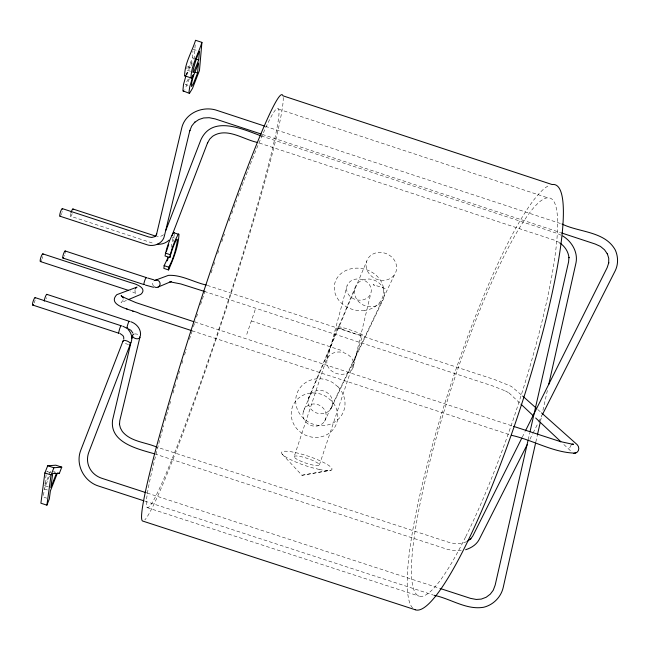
<?xml version="1.0" encoding="UTF-8"?>
<svg xmlns="http://www.w3.org/2000/svg" width="650" height="650" viewBox="0 0 650 650"><rect width="100%" height="100%" fill="white"/><g stroke="black" fill="none" stroke-linecap="round" stroke-linejoin="round"><path stroke-width="0.49" stroke-dasharray="3.25 2.44" d="M174.314 233.992L173.257 241.345M191.791 65.991L192.173 60.889L187.086 74.409M190.45 71.264L186.834 70.07L188.443 67.836L192.416 57.858L192.928 51.147M194.049 59.451L195.236 44.314M49.408 476.109L44.33 488.987L43.314 497.047L46.743 498.16M48.214 486.793L44.744 485.664L46.215 474.24M186.745 68.632L187.086 66.389M308.555 398.133L308.067 401.123A12.488 11.562 24.7 0 0 325.382 413.043A12.488 11.562 24.7 0 0 328.518 393.689A12.488 11.562 24.7 0 0 308.555 398.133L354.916 288.056M303.363 411.377L302.9 414.213A11.789 10.969 24.9 0 0 319.231 425.49A11.789 10.969 24.9 0 0 322.229 407.127A11.789 10.969 24.9 0 0 303.363 411.377L366.616 261.479M135.078 289.404L134.956 291.379L136.541 293.678L129.968 290.891M535.827 442L537.379 435.069M540.491 421.208L541.824 415.269M542.929 410.321L547.373 390.52M528.19 439.749L529.758 432.827M353.137 367.437A13.601 10.985 14.3 0 0 337.155 352.072A13.601 10.985 14.3 0 0 330.444 369.923A13.601 10.985 14.3 0 0 353.137 367.437L370.76 293.516M171.137 247.301L172.445 240.346L172.104 237.453M327.308 358.979L347.076 285.748L348.392 283.303A12.48 10.514 13.8 0 1 369.257 284.44A12.48 10.514 13.8 0 1 360.758 300.186A12.48 10.514 13.8 0 1 347.076 285.748M294.158 456.666L294.661 456.162A13.293 2.462 18.6 0 1 315.112 461.565A13.293 2.462 18.6 0 1 311.838 464.831A13.293 2.462 18.6 0 1 294.158 456.666L337.252 326.739M319.402 464.913L362.773 335.099M246.773 334.336L255.807 307.889M186.225 74.961L187.07 72.703L189.768 73.588M189.402 78.674L184.876 89.407M44.744 485.664L48.847 475.288M49.221 474.346L50.334 471.518L46.581 471.38M188.24 79.113L185.315 84.492L188.874 85.67M324.553 421.289L394.656 274.422A15.568 13.666 23.4 0 0 381.249 252.46A15.568 13.666 23.4 0 0 368.184 272.301A15.568 13.666 23.4 0 0 394.656 274.422M330.996 408.623L382.541 300.836A15.34 13.609 23.6 0 0 369.395 279.045A15.34 13.609 23.6 0 0 356.419 298.813A15.34 13.609 23.6 0 0 382.541 300.836M185.965 74.929L187.07 72.703M522.291 437.157L525.021 431.714M529.953 439.205L532.699 433.769M533.154 432.868L538.192 422.914M538.655 422.004L541.856 415.675M571.147 445.096L569.562 448.151L570.229 450.507L562.876 443.593M163.572 234.764L160.737 236.356L156.926 236.47M126.425 300.446L121.038 302.721L123.264 300.097L123.061 300.763L123.151 298.431M466.741 541.531C461.719 544.229 454.968 544.074 448.866 542.352L157.503 447.322M282.173 454.106L301.957 475.272L331.199 470.113M301.957 475.272L328.697 470.567M461.281 550.485L453.204 550.599L447.151 549.258L155.838 454.269M147.184 493.058L439.709 588.331M144.836 501.118L433.079 594.977M53.373 471.502L55.071 472.054M47.458 471.664L51.854 473.094M147.331 507.65L419.201 596.164M44.33 488.987L49.506 490.669M385.158 288.551L373.165 284.619L374.571 285.716M172.404 237.421L174.306 238.038M70.769 213.557A3.819 0.723 -72.4 0 0 70.671 216.263L153.814 243.531M207.301 285.374L494.829 379.665L511.404 386.417L521.901 395.371M204.311 291.395L492.651 385.938L505.789 391.089L505.164 390.804L509.137 392.998L508.479 392.429L520.244 403.496M251.347 320.938L343.314 351.057M194.756 321.994L512.59 426.043M192.083 330.785L509.478 434.663M193.074 49.229L196.706 50.432M192.416 57.858L194.212 58.443M187.996 66.69L190.726 67.584M278.606 109.151L547.519 197.763M265.452 126.352L561.039 223.697M262.324 134.428L560.633 232.643M261.211 135.939L556.839 233.269L561.039 235.194M259.382 143.065L554.052 240.053L558.789 242.222M537.794 409.541L540.824 412.246M412.62 607.961A223.714 36.692 -71.8 0 1 448.898 390.536A223.714 36.692 -71.8 0 1 549.9 185.128M283.181 97.468A224.258 13.382 -71.9 0 1 224.543 313.779A224.258 13.382 -71.9 0 1 144.812 519.903M242.141 185.543A210.039 12.513 -71.9 0 1 269.067 162.476A210.039 12.513 -71.9 0 1 172.583 457.738A210.039 12.513 -71.9 0 1 163.719 425.539M165.011 420.907A210.039 12.513 -71.9 0 1 171.194 399.319M172.998 393.161A210.039 12.513 -71.9 0 1 175.963 383.191M177.052 379.551A210.039 12.513 -71.9 0 1 179.855 370.281M181.878 363.651A210.039 12.513 -71.9 0 1 183.357 358.857M184.543 354.998A210.039 12.513 -71.9 0 1 186.355 349.172M189.426 339.398A210.039 12.513 -71.9 0 1 192.839 328.616M193.464 326.658A210.039 12.513 -71.9 0 1 195.301 320.946M196.528 317.111A210.039 12.513 -71.9 0 1 197.779 313.267M200.606 304.574A210.039 12.513 -71.9 0 1 205.059 291.029M211.136 272.87A210.039 12.513 -71.9 0 1 213.046 267.239M213.671 265.379A210.039 12.513 -71.9 0 1 214.687 262.405M217.734 253.516A210.039 12.513 -71.9 0 1 218.749 250.575M221.796 241.8A210.039 12.513 -71.9 0 1 224.486 234.114M229.133 221.033A210.039 12.513 -71.9 0 1 230.433 217.401M231.717 213.826A210.039 12.513 -71.9 0 1 233.309 209.43M234.008 207.521A210.039 12.513 -71.9 0 1 236.632 200.338M238.127 196.3A210.039 12.513 -71.9 0 1 241.784 186.501M72.223 213.582A3.819 0.723 -72.4 0 1 70.671 216.263M35.108 300.121A3.949 0.772 -71.5 0 1 34.149 302.981M128.529 344.427A3.989 1.454 22.7 0 1 124.053 342.574M62.237 211.445A3.981 0.788 -72.4 0 1 61.961 212.428M61.636 213.411A3.981 0.788 -72.4 0 1 60.905 215.101M46.516 297.692A3.786 0.715 -71.6 0 1 46.207 298.626M134.493 333.986A3.794 2.299 15.5 0 1 138.946 335.181M42.794 256.596A4.046 0.812 -71.9 0 1 42.185 258.586M41.819 259.529A4.046 0.812 -71.9 0 1 41.429 260.341M65.244 252.655A3.721 0.691 -72 0 1 65.057 253.492M64.496 255.328A3.721 0.691 -72 0 1 64.155 256.189M153.668 286.244A3.713 3.672 40.4 0 1 153.888 281.036M364.488 310.456L358.126 310.537A24.96 21.027 13.8 0 1 336.952 278.241A24.96 21.027 13.8 0 1 378.527 277.721A24.96 21.027 13.8 0 1 364.488 310.456M319.337 469.471L313.121 467.976A26.593 4.932 18.6 0 1 281.921 451.921A26.593 4.932 18.6 0 1 321.336 461.37A26.593 4.932 18.6 0 1 319.337 469.471M338.016 386.823L332.995 382.785A24.976 23.124 24.7 0 0 295.823 398.45A24.976 23.124 24.7 0 0 328.477 424.751A24.976 23.124 24.7 0 0 338.016 386.823M331.224 400.603L326.495 396.776A23.587 21.946 24.9 0 0 291.33 411.686A23.587 21.946 24.9 0 0 322.14 436.581A23.587 21.946 24.9 0 0 331.224 400.603M341.299 328.859A13.439 1.048 18.4 0 0 362.44 335.278A13.439 1.048 18.4 0 0 346.312 328.656A13.439 1.048 18.4 0 0 341.299 328.859M465.766 536.64A209.536 34.304 -71.8 0 0 555.1 204.027A209.536 34.304 -71.8 0 0 432.746 450.564A209.536 34.304 -71.8 0 0 465.766 536.64"/><path stroke-width="0.97" d="M608.684 263.201L608.741 258.302L607.287 253.573L607.449 254.069L604.549 249.819L600.397 246.382L595.27 244.051L561.592 232.96M197.584 73.052L198.421 62.953C196.121 70.639 191.214 78.325 191.539 86.547L193.302 83.777L197.584 73.052L194.943 72.183M198.697 59.922L199.428 51.326C195.845 57.631 187.143 90.025 198.697 59.922L196.007 59.036M189.442 93.397L189.028 91.674L189.792 86.556L193.367 74.774L191.49 78.049L184.649 75.798C184.608 63.31 191.969 51.943 195.553 40.276L201.923 42.38L199.461 70.549L192.522 88.343L189.442 93.397L182.886 90.797L183.503 84.484L185.973 75.692M168.017 257.189A12.618 1.357 -72.1 0 1 167.107 259.537L164.133 265.655L163.873 268.409L168.569 269.945C173.42 258.659 178.344 246.813 178.986 234.406L173.493 232.668C169.504 239.858 166.433 247.894 165.051 255.986L169.845 257.562C172.518 246.456 181.683 225.306 174.834 252.354A12.618 1.308 -72.1 0 1 171.795 261.072L168.854 267.207L168.569 269.945M169.845 257.562C171.275 249.47 174.322 241.459 178.263 234.236L178.726 233.967M123.752 339.17L123.703 337.098L122.915 335.579L120.047 333.531M140.376 335.831C141.57 329.485 136.549 323.57 130.731 321.709M44.858 472.94L40.893 503.206L46.898 505.156L49.311 498.997L50.375 490.953L57.233 473.468L59.312 473.436L61.774 467.139L55.851 465.205L47.718 465.749L44.858 472.94L51.058 474.955L46.898 505.156M535.608 442.991L503.198 587.543C500.996 597.147 493.22 604.947 483.657 607.262C466.277 610.244 450.556 598.577 434.046 595.294M537.607 434.078L540.272 422.199M548.706 384.581L576.006 262.795C578.126 252.111 571.724 241.402 562.721 235.958M527.962 440.741L495.186 585.049L493.236 590.257L490.311 594.133L486.176 597.253L481.284 599.097L476.263 599.454L470.6 598.39L440.668 588.648M529.986 431.844L568.596 261.828L568.937 257.335L568.994 257.757C568.368 251.648 564.736 246.114 559.593 242.824M130.934 342.534L112.58 420.071C109.436 443.105 138.897 449.207 154.879 453.952M131.869 338.609L132.559 335.668M139.977 337.033L119.763 420.761L119.511 424.621L119.405 424.06L120.388 427.944L122.281 431.405C130.528 441.764 145.194 442.106 156.536 447.013M131.113 342.355C132.763 337.878 131.365 332.621 127.977 329.339M166.489 251.257L167.44 248.365M608.806 262.657L607.165 267.654L525.468 430.812M167.757 247.398L168.724 244.652M167.172 260.845L168.139 258.302M130.447 343.777L88.806 452.278C84.663 463.32 90.756 474.663 101.806 478.278L146.218 492.741M171.957 235.617L207.675 142.561L207.488 143.024L209.698 139.132L212.574 136.305C226.866 126.839 243.271 139.555 257.457 142.431M123.004 341.096L80.779 450.214C75.108 464.579 84.045 481.536 98.564 486.054L143.877 500.809M165.904 230.222L200.858 139.888C212.241 114.717 242.889 129.269 261.211 135.939M201.923 42.38C198.339 54.056 191.108 65.414 190.994 77.894L191.49 78.049M56.371 473.484L50.814 487.638L52.731 473.387L56.371 473.484L54.641 472.924M51.058 474.955L53.893 467.756L61.774 467.139M521.844 438.059L472.826 535.949L470.511 539.134L470.86 538.712L467.561 541.19M527.199 444.632L479.099 539.646C476.296 544.846 471.096 548.023 465.603 549.738M542.319 414.765L615.16 270.879C618.418 264.331 618.239 256.669 615.314 250.047C604.833 231.099 579.272 232.529 562.006 224.014M135.525 288.446L136.987 287.113L116.781 294.686C105.763 306.402 134.696 310.139 139.994 313.739L191.124 330.468M169.057 240.151C165.961 243.132 161.558 244.595 157.3 244.238M575.12 453.05C579.207 452.489 579.881 447.2 577.159 444.649L541.58 412.921M183.219 91.341L183.869 90.976M128.221 299.691L140.782 294.377C147.875 288.194 135.923 283.839 130.983 282.742L42.803 253.857M158.104 287.064L171.438 281.434L170.609 281.726M572.163 444.462L573.316 444.121L572.106 444.429L573.276 444.397L560.202 441.553L560.763 441.707L513.557 426.359M511.404 435.289C532.553 439.896 552.931 452.522 574.819 453.131M573.706 453.464L576.274 452.709M169.739 281.791L180.781 283.928L204.311 291.395M153.522 287.284L145.373 285.066M154.018 279.849L147.599 277.997M184.649 75.798L185.161 75.961M47.718 465.749L53.893 467.756M57.614 472.883L59.312 473.436M72.906 208.975L155.894 236.202M62.311 208.609L148.826 236.99L151.824 237.453L154.773 236.632L155.992 235.584L155.61 236.007L156.691 233.838L156.544 234.39L181.683 128.245C185.014 112.832 203.198 105.414 217.311 110.5L264.493 126.035M59.987 216.206L146.664 244.636C153.571 247.219 162.841 243.669 164.377 235.991L189.881 130.349L189.751 130.861L191.726 125.978L194.911 122.086L194.537 122.444L198.835 119.559L203.564 117.967L209.219 117.699L215.166 118.909L261.357 134.111M165.327 253.086L170.146 254.67M164.133 265.655L168.854 267.207M206.334 285.058C193.838 282.287 181.382 274.601 168.35 275.373L154.676 280.491A3.713 3.672 40.4 0 1 159.315 281.564A3.713 3.672 40.4 0 1 159.12 286.301A3.713 3.672 40.4 0 1 154.407 286.869M65.13 250.965L146.266 277.55M62.961 258.058L144.04 284.619M40.454 261.568L128.578 290.42M193.798 321.685L135.899 302.616L122.631 296.863L123.5 297.562L121.103 295.628L122.728 297.334M46.8 294.336L129.204 321.295M35.092 297.594L121.103 325.731M32.606 305.021L118.755 333.198M132.722 311.22L133.153 311.374M126.392 308.783L127.075 309.043M128.294 328.827L130.983 330.322L132.836 333.044M122.728 326.154L126.409 328.031M522.657 396.045L536.283 408.192M520.975 404.186L533.471 415.935M535.681 418.015L560.674 441.521M173.972 232.408L174.241 232.854M118.869 333.223A3.949 0.447 -73.4 0 1 119.657 328.843A3.949 0.447 -73.4 0 1 121.136 326.024M33.402 304.444A3.949 0.772 -71.5 0 1 32.524 303.94A3.949 0.772 -71.5 0 1 33.995 299.122A3.949 0.772 -71.5 0 1 35.384 297.968M123.118 341.534A3.989 1.454 22.7 0 1 127.27 341.088A3.989 1.454 22.7 0 1 129.919 344.362M71.037 212.607A3.819 0.723 -72.4 0 1 72.377 209.454A3.819 0.723 -72.4 0 1 73.133 209.479M127.611 327.884A3.786 0.528 -73.2 0 1 127.408 325.683A3.786 0.528 -73.2 0 1 129.326 321.344M44.33 301.161A3.786 0.715 -71.6 0 1 45.532 296.335A3.786 0.715 -71.6 0 1 47.06 294.702M139.872 336.408A3.794 2.299 15.5 0 1 137.768 338.764A3.794 2.299 15.5 0 1 133.185 337.139A3.794 2.299 15.5 0 1 133.713 334.214M60.239 216.084A3.981 0.788 -72.4 0 1 60.483 211.9A3.981 0.788 -72.4 0 1 62.562 209.129M41.064 260.983A4.046 0.812 -71.9 0 1 40.186 260.293A4.046 0.812 -71.9 0 1 41.697 255.336A4.046 0.812 -71.9 0 1 43.095 254.321M144.243 284.456A3.721 0.561 -71.8 0 1 144.666 280.767A3.721 0.561 -71.8 0 1 146.429 277.948M63.481 257.53A3.721 0.691 -72 0 1 62.798 256.636A3.721 0.691 -72 0 1 64.391 251.867A3.721 0.691 -72 0 1 65.349 251.94M415.155 609.724L142.789 521.081A224.258 13.382 -71.9 0 1 202.199 295.994A224.258 13.382 -71.9 0 1 282.888 95.794L552.094 184.535A223.714 36.692 -71.8 0 1 522.681 400.985A223.714 36.692 -71.8 0 1 415.155 609.724"/></g></svg>
